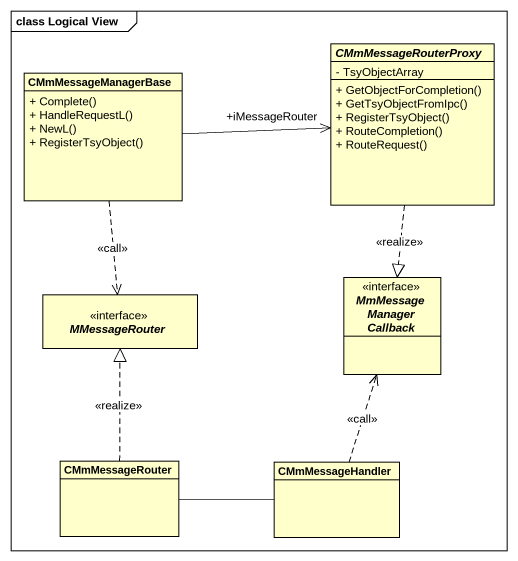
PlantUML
@startuml
mainframe class Logical View
hide circle
hide empty members
skinparam classAttributeIconSize 0
class CMmMessageManagerBase {
  + Complete()
  + HandleRequestL()
  + NewL()
  + RegisterTsyObject()
}
abstract class CMmMessageRouterProxy {
  - TsyObjectArray
  + GetObjectForCompletion()
  + GetTsyObjectFromIpc()
  + RegisterTsyObject()
  + RouteCompletion()
  + RouteRequest()
}
interface MMessageRouter <<interface>>
interface MmMessageManagerCallback <<interface>>
class CMmMessageRouter
class CMmMessageHandler
CMmMessageManagerBase -right-> "+iMessageRouter" CMmMessageRouterProxy
CMmMessageManagerBase ..> MMessageRouter : <<call>>
CMmMessageRouterProxy ..|> MmMessageManagerCallback : <<realize>>
CMmMessageRouter .up.|> MMessageRouter : <<realize>>
CMmMessageRouter -right- CMmMessageHandler
CMmMessageHandler .up.> MmMessageManagerCallback : <<call>>
@enduml
